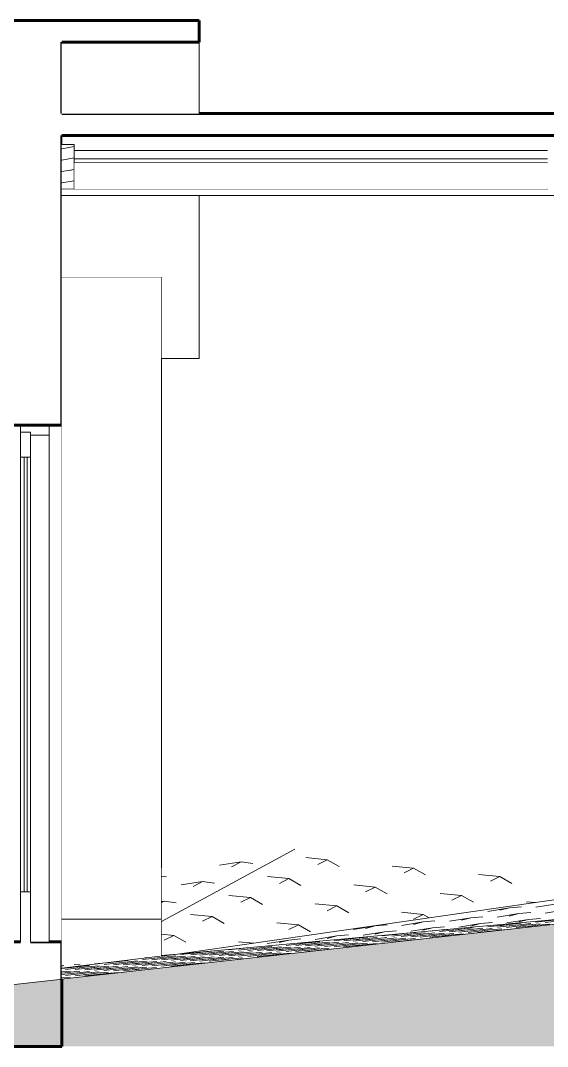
# Model space of a CAD drawing. Header units: metres. Extents: x 48 to 635, y -15 to 39.
# Drawn here: x 494.142 to 496.252, y -14.801 to -10.69 of the extents above; entities that cross this region are included whole.
import ezdxf

# ---------------------------------------------------------------- set-up
doc = ezdxf.new("R2010")
doc.units = ezdxf.units.M
doc.header["$MEASUREMENT"] = 0
doc.linetypes.add('Wipeout_Contour', pattern=[1, 0, -1])
for name, color, linetype in [('Interior - Furniture', 7, 'Continuous'), ('Shell - Roof', 7, 'Continuous'), ('Site & Landscape - Terrain', 7, 'Continuous'), ('Structural - Bearing', 7, 'Continuous'), ('TOPO', 7, 'Continuous')]:
    doc.layers.add(name, color=color, linetype=linetype)
pattern_1 = [(10, (476.33491, -14.601266), (-0.00781417, 0.04431635), [])]

msp = doc.modelspace()

# ---------------------------------------------------------------- wipeouts: each hides what was drawn before it
at = {"color": 254, "linetype": 'Wipeout_Contour', "lineweight": 0, "ltscale": 2472.754939}
msp.add_wipeout([(494.2573, -12.3513), (494.2573, -14.3813), (494.3073, -14.3813), (494.3073, -12.3113), (494.2573, -12.3113)], dxfattribs=at).dxf.layer = 'Structural - Bearing'

# ---------------------------------------------------------------- next in the draw order: wipeouts: each hides what was drawn before it
at = {"color": 254, "linetype": 'Wipeout_Contour', "lineweight": 0, "ltscale": 1976.87196}
msp.add_wipeout([(494.3073, -10.7761), (493.8573, -10.7761), (493.8573, -12.3113), (494.3073, -12.3113)], dxfattribs=at).dxf.layer = 'Structural - Bearing'
at = {"color": 254, "linetype": 'Wipeout_Contour', "lineweight": 0, "ltscale": 2966.336234}
msp.add_wipeout([(494.3073, -14.8013), (494.3073, -14.3813), (493.8573, -14.3813), (493.8573, -14.6013), (493.8586, -14.6013), (493.8586, -14.8013)], dxfattribs=at).dxf.layer = 'Structural - Bearing'

# ---------------------------------------------------------------- next in the draw order: linework, layer by layer
at = {"layer": 'Structural - Bearing', "color": 7, "linetype": 'Continuous', "lineweight": 60}
for p, q in [((494.3073, -10.7761), (494.3073, -11.063)), ((494.3073, -11.1509), (494.3073, -11.1871)), ((494.3073, -11.3913), (494.3073, -12.3113)), ((494.1423, -14.3813), (493.8573, -14.3813)), ((494.3073, -14.3813), (494.1823, -14.3813)), ((494.3073, -14.3813), (494.3073, -14.8013)), ((494.3073, -14.8013), (493.8586, -14.8013))]:
    msp.add_line(p, q, dxfattribs=at)
at = {"layer": 'Structural - Bearing', "color": 30, "linetype": 'Continuous', "lineweight": 20, "true_color": 0xff6600}
msp.add_line((494.1423, -12.3113), (494.1423, -12.3393), dxfattribs=at)
at = {"layer": 'Structural - Bearing', "color": 251, "linetype": 'Continuous', "lineweight": 20, "true_color": 0x6a6a6a}
msp.add_line((494.3073, -12.3113), (494.3073, -14.3813), dxfattribs=at)
at = {"layer": 'Structural - Bearing', "color": 7, "linetype": 'Continuous', "lineweight": 60, "flags": 128}
for points in [[(494.3073, -11.1871), (494.3073, -11.2907), (494.3073, -11.3663), (494.3073, -11.3913)], [(494.3073, -12.3113), (494.2573, -12.3113), (494.1423, -12.3113), (493.8573, -12.3113)]]:
    msp.add_lwpolyline(points, dxfattribs=at)

# ---------------------------------------------------------------- next in the draw order: wipeouts: each hides what was drawn before it
at = {"color": 254, "linetype": 'Wipeout_Contour', "lineweight": 0, "ltscale": 1977.849312}
msp.add_wipeout([(494.3573, -11.3663), (494.3573, -11.2907), (494.3073, -11.2907), (494.3073, -11.3663)], dxfattribs=at).dxf.layer = 'Interior - Furniture'
at = {"color": 254, "linetype": 'Wipeout_Contour', "lineweight": 0, "ltscale": 6954.083134}
msp.add_wipeout([(494.3073, -11.1871), (494.3573, -11.1871), (494.3573, -11.2109), (496.2523, -11.2109), (496.2523, -11.1871), (496.3023, -11.1871), (496.3023, -11.2109), (498.1973, -11.2109), (498.1973, -11.1871), (498.2473, -11.1871), (498.2473, -11.2109), (498.6723, -11.2109), (498.6723, -11.1509), (494.3073, -11.1509)], dxfattribs=at).dxf.layer = 'Shell - Roof'
at = {"color": 254, "linetype": 'Wipeout_Contour', "lineweight": 0, "ltscale": 2968.199324}
msp.add_wipeout([(494.3073, -14.4778), (494.311, -14.4775), (494.7019, -14.4397), (494.7073, -14.4391), (494.7073, -11.7175), (494.3073, -11.7175)], dxfattribs=at).dxf.layer = 'Structural - Bearing'
at = {"color": 254, "linetype": 'Wipeout_Contour', "lineweight": 0, "ltscale": 1977.607279}
msp.add_wipeout([(494.1823, -12.3513), (494.1823, -14.3813), (494.2573, -14.3813), (494.2573, -12.3513)], dxfattribs=at).dxf.layer = 'Structural - Bearing'

# ---------------------------------------------------------------- next in the draw order: hatches: boundary and pattern name
at = {"layer": 'Interior - Furniture', "linetype": 'Continuous', "lineweight": 13, "true_color": 0xe4ad2c}
h = msp.add_hatch(dxfattribs=at)
h.set_pattern_fill('Wood_0003', color=42, style=0, pattern_type=2)
h.set_pattern_definition(pattern_1)
h.paths.add_polyline_path([(494.3573, -11.3663), (494.3573, -11.2907), (494.3073, -11.2907), (494.3073, -11.3663)])

# ---------------------------------------------------------------- next in the draw order: linework, layer by layer
at = {"layer": 'Interior - Furniture', "color": 104, "linetype": 'Continuous', "lineweight": 20, "true_color": 0x029e21}
msp.add_line((494.3573, -11.3663), (494.3073, -11.3663), dxfattribs=at)
at = {"layer": 'Site & Landscape - Terrain', "color": 55, "linetype": 'Continuous', "lineweight": 13, "true_color": 0xa2a233, "flags": 128}
msp.add_lwpolyline([(499.4973, -13.8813), (498.9596, -13.8813), (498.6973, -13.8813), (496.7551, -14.1568), (495.8073, -14.2913), (494.7992, -14.2913), (494.3073, -14.2913)], dxfattribs=at)
at = {"layer": 'Structural - Bearing', "color": 251, "linetype": 'Continuous', "lineweight": 20, "true_color": 0x6a6a6a}
for q in [(494.3073, -11.7175), (494.7073, -14.4391)]:
    msp.add_line((494.7073, -11.7175), q, dxfattribs=at)
at = {"layer": 'Structural - Bearing', "color": 30, "linetype": 'Continuous', "lineweight": 20, "true_color": 0xff6600}
for p, q in [((494.2573, -12.3113), (494.2573, -12.3513)), ((494.1823, -12.3393), (494.1423, -12.3393)), ((494.1823, -12.3393), (494.1823, -12.3513)), ((494.2573, -12.3513), (494.1823, -12.3513))]:
    msp.add_line(p, q, dxfattribs=at)
at = {"layer": 'Structural - Bearing', "color": 30, "linetype": 'Continuous', "lineweight": 18, "true_color": 0xff6600}
msp.add_line((494.2573, -12.3513), (494.2573, -14.3813), dxfattribs=at)

# ---------------------------------------------------------------- next in the draw order: wipeouts: each hides what was drawn before it
at = {"color": 254, "linetype": 'Wipeout_Contour', "lineweight": 0, "ltscale": 1981.729202}
msp.add_wipeout([(494.3573, -11.2447), (496.2523, -11.2447), (496.2523, -11.2109), (494.3573, -11.2109)], dxfattribs=at).dxf.layer = 'Interior - Furniture'
at = {"color": 254, "linetype": 'Wipeout_Contour', "lineweight": 0, "ltscale": 1987.187077}
msp.add_wipeout([(499.0373, -11.063), (494.3073, -11.063), (494.3073, -11.1509), (499.0373, -11.1509)], dxfattribs=at).dxf.layer = 'Shell - Roof'
at = {"color": 254, "linetype": 'Wipeout_Contour', "lineweight": 0, "ltscale": 1977.370204}
msp.add_wipeout([(494.1423, -12.4393), (494.1423, -14.1813), (494.1823, -14.1813), (494.1823, -12.4393)], dxfattribs=at).dxf.layer = 'Structural - Bearing'

# ---------------------------------------------------------------- next in the draw order: linework, layer by layer
at = {"layer": 'Interior - Furniture', "color": 104, "linetype": 'Continuous', "lineweight": 13, "true_color": 0x029e21}
msp.add_line((496.2523, -11.2109), (494.3573, -11.2109), dxfattribs=at)
at = {"layer": 'Shell - Roof', "color": 7, "linetype": 'Continuous', "lineweight": 60}
for p, q in [((499.0373, -11.063), (494.3073, -11.063)), ((499.0373, -11.1509), (494.3073, -11.1509))]:
    msp.add_line(p, q, dxfattribs=at)
at = {"layer": 'Shell - Roof', "color": 23, "linetype": 'Continuous', "lineweight": 13, "true_color": 0xbf8080}
msp.add_line((494.3073, -11.1509), (494.3073, -11.1871), dxfattribs=at)
at = {"layer": 'Structural - Bearing', "color": 30, "linetype": 'Continuous', "lineweight": 18, "true_color": 0xff6600}
for p, q in [((494.1423, -12.3393), (494.1423, -12.4393)), ((494.1823, -12.3513), (494.1823, -12.4393)), ((494.1423, -12.4393), (494.1423, -14.1813)), ((494.1823, -12.4393), (494.1423, -12.4393)), ((494.1563, -12.4393), (494.1563, -14.1813)), ((494.1683, -14.1813), (494.1683, -12.4393)), ((494.1823, -12.4393), (494.1823, -14.1813)), ((494.1423, -14.1813), (494.1423, -14.3813)), ((494.1823, -14.1813), (494.1423, -14.1813)), ((494.1823, -14.1813), (494.1823, -14.3813))]:
    msp.add_line(p, q, dxfattribs=at)

# ---------------------------------------------------------------- next in the draw order: wipeouts: each hides what was drawn before it
at = {"color": 254, "linetype": 'Wipeout_Contour', "lineweight": 0, "ltscale": 1981.731441}
msp.add_wipeout([(494.3573, -11.2603), (496.2523, -11.2603), (496.2523, -11.2447), (494.3573, -11.2447)], dxfattribs=at).dxf.layer = 'Interior - Furniture'
at = {"color": 254, "linetype": 'Wipeout_Contour', "lineweight": 0, "ltscale": 2968.123734}
msp.add_wipeout([(494.3073, -11.7175), (494.7073, -11.7175), (494.7073, -12.0438), (494.8573, -12.0438), (494.8573, -11.3913), (494.3073, -11.3913)], dxfattribs=at).dxf.layer = 'Shell - Roof'
at = {"color": 254, "linetype": 'Wipeout_Contour', "lineweight": 0, "ltscale": 1485.326169}
msp.add_wipeout([(494.7702, -14.4314), (494.7073, -14.4377), (494.7073, -14.4391)], dxfattribs=at).dxf.layer = 'TOPO'

# ---------------------------------------------------------------- next in the draw order: linework, layer by layer
at = {"layer": 'Interior - Furniture', "color": 104, "linetype": 'Continuous', "lineweight": 13, "true_color": 0x029e21}
for p, q in [((496.2523, -11.2447), (494.3573, -11.2447)), ((494.3573, -11.2603), (496.2523, -11.2603))]:
    msp.add_line(p, q, dxfattribs=at)
at = {"layer": 'Shell - Roof', "color": 23, "linetype": 'Continuous', "lineweight": 13, "true_color": 0xbf8080}
for p, q in [((494.8573, -12.0438), (494.8573, -11.3913)), ((494.7073, -12.0438), (494.8573, -12.0438))]:
    msp.add_line(p, q, dxfattribs=at)

# ---------------------------------------------------------------- next in the draw order: wipeouts: each hides what was drawn before it
at = {"color": 254, "linetype": 'Wipeout_Contour', "lineweight": 0, "ltscale": 1978.812378}
msp.add_wipeout([(494.3073, -10.7761), (494.3073, -11.063), (494.8573, -11.063), (494.8573, -10.7761)], dxfattribs=at).dxf.layer = 'Shell - Roof'
at = {"color": 254, "linetype": 'Wipeout_Contour', "lineweight": 0, "ltscale": 1979.481734}
msp.add_wipeout([(494.311, -14.4775), (494.3073, -14.4778), (494.3073, -14.4881), (494.7019, -14.4397)], dxfattribs=at).dxf.layer = 'TOPO'

# ---------------------------------------------------------------- next in the draw order: wipeouts: each hides what was drawn before it
at = {"color": 254, "linetype": 'Wipeout_Contour', "lineweight": 0, "ltscale": 1977.841142}
msp.add_wipeout([(494.3573, -11.2907), (494.3573, -11.1871), (494.3073, -11.1871), (494.3073, -11.2907)], dxfattribs=at).dxf.layer = 'Interior - Furniture'
at = {"color": 254, "linetype": 'Wipeout_Contour', "lineweight": 0, "ltscale": 1954.235139}
msp.add_wipeout([(494.8573, -10.6899), (482.0236, -10.6899), (482.0236, -10.7761), (494.8573, -10.7761)], dxfattribs=at).dxf.layer = 'Shell - Roof'
at = {"color": 254, "linetype": 'Wipeout_Contour', "lineweight": 0, "ltscale": 1485.327524}
msp.add_wipeout([(494.7702, -14.4314), (494.7073, -14.4368), (494.7073, -14.4377)], dxfattribs=at).dxf.layer = 'TOPO'
at = {"color": 254, "linetype": 'Wipeout_Contour', "lineweight": 0, "ltscale": 1484.07362}
msp.add_wipeout([(494.3073, -14.4778), (494.3073, -14.4778), (494.311, -14.4775)], dxfattribs=at).dxf.layer = 'TOPO'

# ---------------------------------------------------------------- next in the draw order: hatches: boundary and pattern name
at = {"layer": 'Interior - Furniture', "linetype": 'Continuous', "lineweight": 13, "true_color": 0xe4ad2c}
h = msp.add_hatch(dxfattribs=at)
h.set_pattern_fill('Wood_0003', color=42, style=0, pattern_type=2)
h.set_pattern_definition(pattern_1)
h.paths.add_polyline_path([(494.3573, -11.2907), (494.3573, -11.1871), (494.3073, -11.1871), (494.3073, -11.2907)])

# ---------------------------------------------------------------- next in the draw order: linework, layer by layer
at = {"layer": 'Interior - Furniture', "color": 104, "linetype": 'Continuous', "lineweight": 20, "true_color": 0x029e21}
msp.add_line((494.3573, -11.1871), (494.3073, -11.1871), dxfattribs=at)
at = {"layer": 'Interior - Furniture', "color": 104, "linetype": 'Continuous', "lineweight": 20, "true_color": 0x029e21, "flags": 128}
msp.add_lwpolyline([(494.3573, -11.1871), (494.3573, -11.2907), (494.3573, -11.3663)], dxfattribs=at)
at = {"layer": 'Shell - Roof', "color": 7, "linetype": 'Continuous', "lineweight": 60}
for p, q in [((494.8573, -10.6899), (482.0236, -10.6899)), ((494.8573, -10.6899), (494.8573, -10.7761)), ((494.8573, -10.7761), (494.3073, -10.7761))]:
    msp.add_line(p, q, dxfattribs=at)
at = {"layer": 'Shell - Roof', "color": 23, "linetype": 'Continuous', "lineweight": 13, "true_color": 0xbf8080}
msp.add_line((494.8573, -11.063), (494.8573, -10.7761), dxfattribs=at)

# ---------------------------------------------------------------- next in the draw order: wipeouts: each hides what was drawn before it
at = {"color": 254, "linetype": 'Wipeout_Contour', "lineweight": 0, "ltscale": 3468.173113}
msp.add_wipeout([(494.3073, -14.4881), (494.3073, -14.5311), (497.2322, -14.2055), (494.7702, -14.4314), (494.7073, -14.4391), (494.7073, -14.4391), (494.7019, -14.4397)], dxfattribs=at).dxf.layer = 'TOPO'

# ---------------------------------------------------------------- next in the draw order: linework, layer by layer
at = {"layer": 'TOPO', "color": 54, "linetype": 'Continuous', "lineweight": 13}
for p, q in [((494.3566, -14.4731), (494.3809, -14.4715)), ((494.5013, -14.4643), (494.4384, -14.4705)), ((494.5631, -14.4628), (494.4767, -14.4724)), ((494.5249, -14.4617), (494.4864, -14.4667)), ((494.5249, -14.4617), (494.5012, -14.4643)), ((494.6013, -14.4638), (494.5149, -14.4735)), ((494.5631, -14.4628), (494.5247, -14.4677)), ((494.5249, -14.4617), (494.5729, -14.457)), ((494.6396, -14.4649), (494.5532, -14.4745)), ((494.6013, -14.4638), (494.5629, -14.4688)), ((494.5631, -14.4628), (494.6111, -14.4581)), ((494.6778, -14.4659), (494.5914, -14.4756)), ((494.6396, -14.4649), (494.6012, -14.4698)), ((494.6013, -14.4638), (494.6493, -14.4591)), ((494.7161, -14.467), (494.6296, -14.4767)), ((494.6778, -14.4659), (494.6394, -14.4709)), ((494.6396, -14.4649), (494.6876, -14.4602)), ((494.65, -14.4448), (494.6402, -14.4461)), ((494.7543, -14.4681), (494.6679, -14.4777)), ((494.7161, -14.467), (494.6776, -14.472)), ((494.6778, -14.4659), (494.7258, -14.4612)), ((494.7925, -14.4691), (494.7061, -14.4788)), ((494.7543, -14.4681), (494.7159, -14.473)), ((494.7161, -14.467), (494.7641, -14.4623)), ((494.8308, -14.4702), (494.7444, -14.4799)), ((494.7925, -14.4691), (494.7541, -14.4741)), ((494.7543, -14.4681), (494.8023, -14.4634)), ((494.8308, -14.4702), (494.7924, -14.4752)), ((494.7925, -14.4691), (494.8405, -14.4644)), ((494.8308, -14.4702), (494.8788, -14.4655)), ((494.3152, -14.4771), (494.3073, -14.4781)), ((494.3073, -14.4778), (494.311, -14.4775)), ((494.3711, -14.4816), (494.3073, -14.4887)), ((494.3073, -14.5022), (494.3419, -14.4989)), ((494.3321, -14.5046), (494.3073, -14.5078)), ((494.3321, -14.5046), (494.3073, -14.5074)), ((494.3704, -14.5057), (494.3073, -14.5127)), ((494.4086, -14.5067), (494.3222, -14.5164)), ((494.4094, -14.4826), (494.3229, -14.4923)), ((494.3704, -14.5057), (494.3319, -14.5106)), ((494.3321, -14.5046), (494.3801, -14.4999)), ((494.3711, -14.4816), (494.3327, -14.4865)), ((494.4468, -14.5078), (494.3604, -14.5175)), ((494.4476, -14.4837), (494.3612, -14.4934)), ((494.4086, -14.5067), (494.3702, -14.5117)), ((494.3704, -14.5057), (494.4184, -14.501)), ((494.4094, -14.4826), (494.3709, -14.4876)), ((494.3711, -14.4816), (494.4191, -14.4769)), ((494.4851, -14.5089), (494.3987, -14.5185)), ((494.4859, -14.4847), (494.3994, -14.4944)), ((494.4468, -14.5078), (494.4084, -14.5128)), ((494.4086, -14.5067), (494.4566, -14.502)), ((494.4476, -14.4837), (494.4092, -14.4887)), ((494.4094, -14.4826), (494.4574, -14.4779)), ((494.5241, -14.4858), (494.4377, -14.4955)), ((494.4851, -14.5089), (494.4466, -14.5138)), ((494.4468, -14.5078), (494.4948, -14.5031)), ((494.4859, -14.4847), (494.4474, -14.4897)), ((494.4476, -14.4837), (494.4956, -14.479)), ((494.5623, -14.4869), (494.4759, -14.4965)), ((494.4851, -14.5089), (494.5331, -14.5042)), ((494.5241, -14.4858), (494.4857, -14.4908)), ((494.4859, -14.4847), (494.5338, -14.48)), ((494.6006, -14.4879), (494.5141, -14.4976)), ((494.5623, -14.4869), (494.5239, -14.4918)), ((494.5241, -14.4858), (494.5721, -14.4811)), ((494.6388, -14.489), (494.5524, -14.4987)), ((494.6006, -14.4879), (494.5621, -14.4929)), ((494.5623, -14.4869), (494.6103, -14.4822)), ((494.6388, -14.489), (494.6004, -14.494)), ((494.6006, -14.4879), (494.6486, -14.4832)), ((494.6388, -14.489), (494.6868, -14.4843)), ((494.3073, -14.5263), (494.3411, -14.523))]:
    msp.add_line(p, q, dxfattribs=at)

# ---------------------------------------------------------------- next in the draw order: wipeouts: each hides what was drawn before it
at = {"color": 254, "linetype": 'Wipeout_Contour', "lineweight": 0, "ltscale": 1986.481853}
msp.add_wipeout([(498.6723, -11.3663), (494.3073, -11.3663), (494.3073, -11.3913), (498.6723, -11.3913)], dxfattribs=at).dxf.layer = 'Site & Landscape - Terrain'
at = {"color": 254, "linetype": 'Wipeout_Contour', "lineweight": 0, "ltscale": 1485.754355}
msp.add_wipeout([(495.2412, -14.0104), (494.7073, -14.0858), (494.7073, -14.3003)], dxfattribs=at).dxf.layer = 'TOPO'

# ---------------------------------------------------------------- next in the draw order: hatches: boundary and pattern name
at = {"layer": 'Site & Landscape - Terrain', "linetype": 'Continuous', "lineweight": 15, "true_color": 0x93a0c6}
h = msp.add_hatch(dxfattribs=at)
h.set_pattern_fill('Plaster_0003', color=253, style=0, pattern_type=2)
h.set_pattern_definition([(0, (476.33491, -14.60127), (0, 0.08660254), [0, -0.05]), (0, (476.35991, -14.557965), (0, 0.08660254), [0, -0.05])])
h.paths.add_polyline_path([(498.6723, -11.3663), (494.3073, -11.3663), (494.3073, -11.3913), (498.6723, -11.3913)])

# ---------------------------------------------------------------- next in the draw order: linework, layer by layer
at = {"layer": 'Site & Landscape - Terrain', "color": 55, "linetype": 'Continuous', "lineweight": 13, "true_color": 0xa2a233}
for p, q in [((496.2523, -11.3663), (494.3573, -11.3663)), ((498.6723, -11.3913), (494.3073, -11.3913))]:
    msp.add_line(p, q, dxfattribs=at)

# ---------------------------------------------------------------- next in the draw order: wipeouts: each hides what was drawn before it
at = {"color": 254, "linetype": 'Wipeout_Contour', "lineweight": 0, "ltscale": 5485.600256}
msp.add_wipeout([(494.7702, -14.4314), (497.2322, -14.2055), (498.4741, -14.1069), (499.0989, -14.0071), (499.2155, -13.9778), (499.4973, -13.9146), (499.4973, -13.8813), (499.5938, -13.8813), (499.6818, -13.8732), (499.8301, -13.8399), (499.8301, -13.7016)], dxfattribs=at).dxf.layer = 'TOPO'

# ---------------------------------------------------------------- next in the draw order: wipeouts: each hides what was drawn before it
at = {"color": 254, "linetype": 'Wipeout_Contour', "lineweight": 0, "ltscale": 1981.736995}
msp.add_wipeout([(494.3573, -11.2603), (494.3573, -11.3663), (496.2523, -11.3663), (496.2523, -11.2603)], dxfattribs=at).dxf.layer = 'Site & Landscape - Terrain'
at = {"color": 254, "linetype": 'Wipeout_Contour', "lineweight": 0, "ltscale": 2973.997787}
msp.add_wipeout([(495.2412, -14.0104), (494.7073, -14.3003), (494.7073, -14.4368), (494.7702, -14.4314), (496.3204, -14.2078), (496.3516, -14.1401)], dxfattribs=at).dxf.layer = 'TOPO'

# ---------------------------------------------------------------- next in the draw order: hatches: boundary and pattern name
at = {"layer": 'TOPO', "linetype": 'Continuous', "lineweight": 0, "true_color": 0x353329}
msp.add_hatch(color=250, dxfattribs=at).paths.add_polyline_path([(499.8301, -13.8399), (499.2155, -13.9778), (499.0989, -14.0071), (498.4741, -14.1069), (497.2322, -14.2055), (491.88, -14.8013), (499.8301, -14.8013)])

# ---------------------------------------------------------------- next in the draw order: linework, layer by layer
at = {"layer": 'TOPO', "color": 54, "linetype": 'Continuous', "lineweight": 13}
for p, q in [((499.8301, -13.7016), (494.7702, -14.4314)), ((494.7073, -14.3003), (495.2412, -14.0104)), ((495.3708, -14.0528), (495.2844, -14.0444)), ((495.3708, -14.0528), (495.3323, -14.0718)), ((495.3708, -14.0528), (495.4188, -14.0802)), ((495.0251, -14.0616), (494.9386, -14.0748)), ((495.0251, -14.0616), (494.9866, -14.0813)), ((495.0251, -14.0616), (495.0731, -14.0681)), ((495.7165, -14.0865), (495.6301, -14.0781)), ((495.7165, -14.0865), (495.6781, -14.1054)), ((495.7165, -14.0865), (495.7645, -14.1139)), ((494.7073, -14.1183), (494.7274, -14.121)), ((494.8713, -14.1404), (494.7849, -14.1537)), ((494.8713, -14.1404), (494.8329, -14.1602)), ((494.8713, -14.1404), (494.9193, -14.1469)), ((495.217, -14.1287), (495.1306, -14.1202)), ((495.217, -14.1287), (495.1786, -14.1476)), ((495.217, -14.1287), (495.265, -14.1561)), ((496.0622, -14.1202), (495.9758, -14.1117)), ((496.0622, -14.1202), (496.0238, -14.1391)), ((496.0622, -14.1202), (496.1102, -14.1476)), ((495.5628, -14.1624), (495.4763, -14.1539)), ((495.5628, -14.1624), (495.5243, -14.1813)), ((495.5628, -14.1624), (495.6107, -14.1897)), ((494.7176, -14.2193), (494.7073, -14.2246)), ((494.7176, -14.2193), (494.7073, -14.2209)), ((494.7176, -14.2193), (494.7656, -14.2258)), ((497.2322, -14.2055), (494.7702, -14.4314)), ((495.0633, -14.2045), (494.9769, -14.1961)), ((495.0633, -14.2045), (495.0249, -14.2235)), ((495.0633, -14.2045), (495.1113, -14.2319)), ((495.9085, -14.196), (495.822, -14.1876)), ((495.9085, -14.196), (495.87, -14.215)), ((495.9085, -14.196), (495.9565, -14.2234)), ((496.2029, -14.2247), (496.1677, -14.2213)), ((495.409, -14.2382), (495.3226, -14.2298)), ((495.409, -14.2382), (495.3706, -14.2572)), ((495.409, -14.2382), (495.457, -14.2656)), ((495.7547, -14.2719), (495.6683, -14.2635)), ((496.0997, -14.2456), (496.0132, -14.2597)), ((496.0997, -14.2456), (496.0612, -14.2556)), ((496.0997, -14.2456), (496.1477, -14.2415)), ((496.1379, -14.269), (496.1859, -14.2649)), ((496.2916, -14.2291), (496.2052, -14.2432)), ((496.3299, -14.2525), (496.2434, -14.2666)), ((494.9096, -14.2804), (494.8232, -14.272)), ((494.9096, -14.2804), (494.8711, -14.2994)), ((494.9096, -14.2804), (494.9576, -14.3078)), ((495.2553, -14.3141), (495.1689, -14.3057)), ((495.754, -14.3019), (495.6675, -14.316)), ((495.754, -14.3019), (495.7155, -14.3119)), ((495.7547, -14.2719), (495.7163, -14.2909)), ((495.754, -14.3019), (495.8019, -14.2978)), ((495.7547, -14.2719), (495.7791, -14.2859)), ((495.9459, -14.2854), (495.8595, -14.2995)), ((495.9459, -14.2854), (495.9075, -14.2954)), ((495.9459, -14.2854), (495.9939, -14.2813)), ((495.9842, -14.3088), (496.0322, -14.3047)), ((496.1379, -14.269), (496.0515, -14.2831)), ((496.1761, -14.2924), (496.0897, -14.3064)), ((496.1379, -14.269), (496.0995, -14.2789)), ((496.1761, -14.2924), (496.1377, -14.3023)), ((496.1761, -14.2924), (496.2241, -14.2883)), ((496.2909, -14.2935), (496.2044, -14.3031)), ((496.3291, -14.2945), (496.2427, -14.3042)), ((495.2553, -14.3141), (495.2169, -14.3331)), ((495.2553, -14.3141), (495.3033, -14.3415)), ((495.562, -14.3184), (495.4756, -14.3324)), ((495.6002, -14.3417), (495.5138, -14.3558)), ((495.562, -14.3184), (495.5235, -14.3283)), ((495.6002, -14.3417), (495.5618, -14.3517)), ((495.562, -14.3184), (495.61, -14.3142)), ((495.6002, -14.3417), (495.6482, -14.3376)), ((495.6767, -14.3488), (495.7247, -14.3441)), ((495.7922, -14.3253), (495.7058, -14.3394)), ((495.7149, -14.3499), (495.7629, -14.3452)), ((495.7532, -14.351), (495.8012, -14.3463)), ((495.7922, -14.3253), (495.7538, -14.3352)), ((495.8414, -14.3331), (495.7822, -14.3397)), ((495.7914, -14.352), (495.8394, -14.3473)), ((495.7922, -14.3253), (495.8402, -14.3212)), ((495.9069, -14.3311), (495.8205, -14.3408)), ((495.8297, -14.3531), (495.8777, -14.3484)), ((495.854, -14.3319), (495.8302, -14.335)), ((495.9452, -14.3322), (495.8587, -14.3418)), ((495.9069, -14.3311), (495.8685, -14.3361)), ((495.9834, -14.3332), (495.897, -14.3429)), ((495.9842, -14.3088), (495.8977, -14.3229)), ((495.9452, -14.3322), (495.9067, -14.3371)), ((495.9069, -14.3311), (495.9549, -14.3264)), ((496.0216, -14.3343), (495.9352, -14.344)), ((495.9834, -14.3332), (495.945, -14.3382)), ((495.9452, -14.3322), (495.9931, -14.3275)), ((495.9842, -14.3088), (495.9457, -14.3188)), ((496.0599, -14.3353), (495.9735, -14.345)), ((496.0216, -14.3343), (495.9832, -14.3392)), ((495.9834, -14.3332), (496.0314, -14.3285)), ((496.0989, -14.3123), (496.0125, -14.322)), ((496.0216, -14.3343), (496.0696, -14.3296)), ((496.0599, -14.3353), (496.0245, -14.3399)), ((496.1371, -14.3134), (496.0507, -14.323)), ((496.0599, -14.3353), (496.1074, -14.3307)), ((496.0989, -14.3123), (496.0605, -14.3173)), ((496.1754, -14.3144), (496.0889, -14.3241)), ((496.1371, -14.3134), (496.0987, -14.3183)), ((496.0989, -14.3123), (496.1469, -14.3076)), ((496.2136, -14.3155), (496.1272, -14.3251)), ((496.1754, -14.3144), (496.1369, -14.3194)), ((496.1371, -14.3134), (496.1851, -14.3086)), ((496.2136, -14.3155), (496.1752, -14.3204)), ((496.1754, -14.3144), (496.2234, -14.3097)), ((496.2136, -14.3155), (496.2616, -14.3108)), ((494.7558, -14.3563), (494.7073, -14.3516)), ((494.7558, -14.3563), (494.7174, -14.3753)), ((494.7558, -14.3563), (494.8038, -14.3837)), ((495.075, -14.3874), (495.0151, -14.3816)), ((495.2163, -14.3747), (495.1298, -14.3887)), ((495.2163, -14.3747), (495.1778, -14.3846)), ((495.2928, -14.3865), (495.2063, -14.3961)), ((495.2163, -14.3747), (495.2643, -14.3705)), ((495.331, -14.3875), (495.2446, -14.3972)), ((495.2928, -14.3865), (495.2543, -14.3914)), ((495.3692, -14.3886), (495.2828, -14.3983)), ((495.331, -14.3875), (495.2926, -14.3925)), ((495.2928, -14.3865), (495.3407, -14.3818)), ((495.4075, -14.3896), (495.3211, -14.3993)), ((495.4082, -14.3582), (495.3218, -14.3723)), ((495.3692, -14.3886), (495.3308, -14.3936)), ((495.331, -14.3875), (495.379, -14.3828)), ((495.4075, -14.3896), (495.369, -14.3946)), ((495.3692, -14.3886), (495.4172, -14.3839)), ((495.4082, -14.3582), (495.3698, -14.3682)), ((495.4847, -14.3677), (495.3983, -14.3773)), ((495.4075, -14.3896), (495.4555, -14.3849)), ((495.4082, -14.3582), (495.4562, -14.3541)), ((495.523, -14.3687), (495.4365, -14.3784)), ((495.4457, -14.3907), (495.4937, -14.386)), ((495.4847, -14.3677), (495.4463, -14.3726)), ((495.5612, -14.3698), (495.4748, -14.3794)), ((495.484, -14.3918), (495.532, -14.3871)), ((495.523, -14.3687), (495.4845, -14.3737)), ((495.4847, -14.3677), (495.5327, -14.363)), ((495.5994, -14.3708), (495.513, -14.3805)), ((495.5222, -14.3928), (495.5702, -14.3881)), ((495.5612, -14.3698), (495.5228, -14.3747)), ((495.523, -14.3687), (495.571, -14.364)), ((495.6377, -14.3719), (495.5513, -14.3816)), ((495.5994, -14.3708), (495.561, -14.3758)), ((495.5612, -14.3698), (495.6092, -14.3651)), ((495.6759, -14.373), (495.5895, -14.3826)), ((495.6767, -14.3488), (495.5903, -14.3585)), ((495.6377, -14.3719), (495.5993, -14.3769)), ((495.5994, -14.3708), (495.6474, -14.3661)), ((495.7142, -14.374), (495.6277, -14.3837)), ((495.7149, -14.3499), (495.6285, -14.3596)), ((495.6759, -14.373), (495.6375, -14.3779)), ((495.6377, -14.3719), (495.6857, -14.3672)), ((495.6767, -14.3488), (495.6383, -14.3538)), ((495.7532, -14.351), (495.6668, -14.3606)), ((495.6759, -14.373), (495.7239, -14.3683)), ((495.7149, -14.3499), (495.6765, -14.3549)), ((495.7142, -14.374), (495.6897, -14.3772)), ((495.7914, -14.352), (495.705, -14.3617)), ((495.7142, -14.374), (495.747, -14.3708)), ((495.7532, -14.351), (495.7147, -14.3559)), ((495.8297, -14.3531), (495.7432, -14.3628)), ((495.7914, -14.352), (495.753, -14.357)), ((495.8679, -14.3542), (495.7815, -14.3638)), ((495.8297, -14.3531), (495.7912, -14.3581)), ((495.8679, -14.3542), (495.8295, -14.3591)), ((495.8679, -14.3542), (495.9159, -14.3495)), ((494.8706, -14.423), (494.7841, -14.4327)), ((494.9088, -14.4241), (494.8224, -14.4337)), ((494.8706, -14.423), (494.8321, -14.428)), ((494.947, -14.4251), (494.8606, -14.4348)), ((494.9088, -14.4241), (494.8704, -14.429)), ((494.8706, -14.423), (494.9186, -14.4183)), ((494.9853, -14.4262), (494.8989, -14.4359)), ((494.947, -14.4251), (494.9086, -14.4301)), ((494.9088, -14.4241), (494.9568, -14.4194)), ((495.0235, -14.4273), (494.9371, -14.4369)), ((494.9853, -14.4262), (494.9469, -14.4312)), ((494.947, -14.4251), (494.995, -14.4204)), ((495.0618, -14.4283), (494.9753, -14.438)), ((495.0456, -14.4061), (494.9761, -14.4139)), ((495.0235, -14.4273), (494.9851, -14.4322)), ((494.9853, -14.4262), (495.0333, -14.4215)), ((494.993, -14.3992), (494.9859, -14.4011)), ((495.1, -14.4294), (495.0136, -14.4391)), ((495.1008, -14.4053), (495.0144, -14.4149)), ((495.0618, -14.4283), (495.0233, -14.4333)), ((495.0235, -14.4273), (495.0715, -14.4226)), ((495.0535, -14.4054), (495.0241, -14.4092)), ((495.1383, -14.4304), (495.0518, -14.4401)), ((495.139, -14.4063), (495.0526, -14.416)), ((495.1, -14.4294), (495.0616, -14.4344)), ((495.0618, -14.4283), (495.1098, -14.4236)), ((495.1008, -14.4053), (495.0623, -14.4102)), ((495.1773, -14.4074), (495.0908, -14.4171)), ((495.1383, -14.4304), (495.0998, -14.4354)), ((495.1, -14.4294), (495.148, -14.4247)), ((495.139, -14.4063), (495.1006, -14.4113)), ((495.1008, -14.4053), (495.1488, -14.4006)), ((495.2155, -14.4085), (495.1291, -14.4181)), ((495.1383, -14.4304), (495.1862, -14.4257)), ((495.1773, -14.4074), (495.1388, -14.4124)), ((495.139, -14.4063), (495.187, -14.4016)), ((495.2537, -14.4095), (495.1673, -14.4192)), ((495.1783, -14.3939), (495.1681, -14.3951)), ((495.1765, -14.4315), (495.2245, -14.4268)), ((495.2155, -14.4085), (495.1771, -14.4134)), ((495.1773, -14.4074), (495.2253, -14.4027)), ((495.292, -14.4106), (495.2056, -14.4202)), ((495.2537, -14.4095), (495.2153, -14.4145)), ((495.2155, -14.4085), (495.2635, -14.4038)), ((495.3302, -14.4116), (495.2438, -14.4213)), ((495.292, -14.4106), (495.2536, -14.4155)), ((495.2537, -14.4095), (495.3017, -14.4048)), ((495.3685, -14.4127), (495.282, -14.4224)), ((495.3302, -14.4116), (495.2918, -14.4166)), ((495.292, -14.4106), (495.34, -14.4059)), ((495.3302, -14.4116), (495.3782, -14.4069)), ((495.3685, -14.4127), (495.355, -14.4144)), ((495.4457, -14.3907), (495.3593, -14.4004)), ((495.3685, -14.4127), (495.3866, -14.4109)), ((495.484, -14.3918), (495.3975, -14.4014)), ((495.4457, -14.3907), (495.4073, -14.3957)), ((495.5222, -14.3928), (495.4358, -14.4025)), ((495.484, -14.3918), (495.4455, -14.3967)), ((495.5222, -14.3928), (495.4838, -14.3978)), ((494.7019, -14.4397), (494.3073, -14.4881)), ((494.7168, -14.4429), (494.6304, -14.4526)), ((494.7551, -14.4439), (494.6687, -14.4536)), ((494.7168, -14.4429), (494.6784, -14.4479)), ((494.7933, -14.445), (494.7069, -14.4547)), ((494.7702, -14.4314), (494.7073, -14.4391)), ((494.7073, -14.4377), (494.7702, -14.4314)), ((494.7702, -14.4314), (494.7073, -14.4368)), ((494.7073, -14.4389), (494.7101, -14.4387)), ((494.7101, -14.4387), (494.7266, -14.4371)), ((494.7551, -14.4439), (494.7166, -14.4489)), ((494.7168, -14.4429), (494.7648, -14.4382)), ((494.8316, -14.4461), (494.7451, -14.4557)), ((494.7933, -14.445), (494.7549, -14.45)), ((494.7551, -14.4439), (494.8031, -14.4392)), ((494.8698, -14.4471), (494.7834, -14.4568)), ((494.8316, -14.4461), (494.7931, -14.451)), ((494.7933, -14.445), (494.8413, -14.4403)), ((494.908, -14.4482), (494.8216, -14.4579)), ((494.8698, -14.4471), (494.8314, -14.4521)), ((494.8316, -14.4461), (494.8796, -14.4414)), ((494.9463, -14.4493), (494.8599, -14.4589)), ((494.908, -14.4482), (494.8696, -14.4532)), ((494.8698, -14.4471), (494.9178, -14.4424)), ((494.9845, -14.4503), (494.8981, -14.46)), ((494.9463, -14.4493), (494.9078, -14.4542)), ((494.908, -14.4482), (494.956, -14.4435)), ((495.0228, -14.4514), (494.9414, -14.4605)), ((494.9845, -14.4503), (494.9461, -14.4553)), ((494.9463, -14.4493), (494.9943, -14.4446)), ((494.9845, -14.4503), (495.0325, -14.4456)), ((495.0228, -14.4514), (495.0202, -14.4517)), ((495.0228, -14.4514), (495.0262, -14.451)), ((495.1765, -14.4315), (495.0901, -14.4412)), ((495.1765, -14.4315), (495.1381, -14.4365))]:
    msp.add_line(p, q, dxfattribs=at)
at = {"layer": 'TOPO', "color": 55, "linetype": 'Continuous', "lineweight": 13, "true_color": 0xa2a233, "flags": 128}
msp.add_lwpolyline([(499.8301, -13.8399), (499.2155, -13.9778), (499.0989, -14.0071), (498.4741, -14.1069), (497.2322, -14.2055), (491.88, -14.8013)], dxfattribs=at)

doc.saveas('drawing.dxf')
